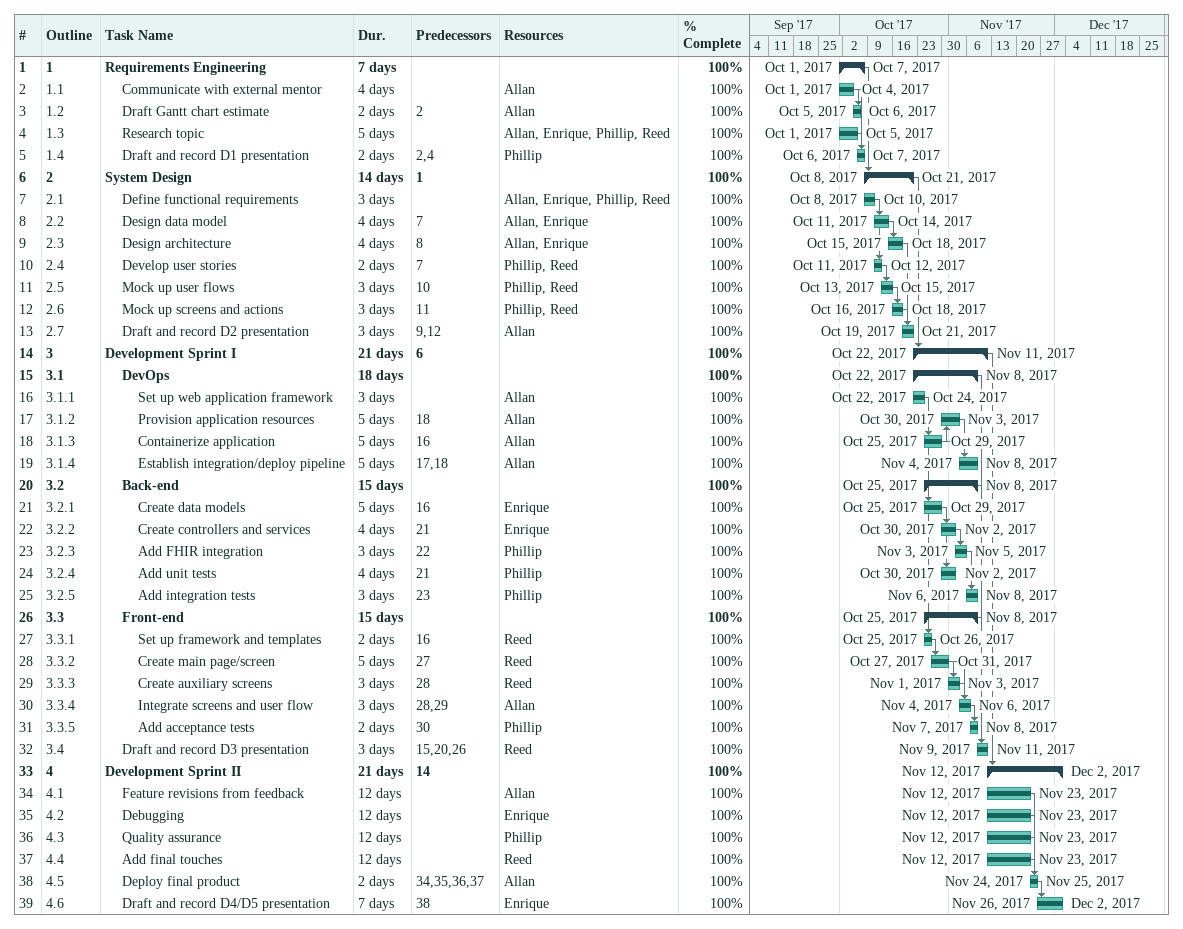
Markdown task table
| ID | WBS | Task | Duration | Start | Finish | Predecessors | Resources | % complete |
|---|---|---|---|---|---|---|---|---|
| 1 | 1 | **Requirements Engineering** | 7d | 2017-10-01 | 2017-10-07 |  |  | 100 |
| 2 | 1.1 | Communicate with external mentor | 4d | 2017-10-01 | 2017-10-04 |  | Allan | 100 |
| 3 | 1.2 | Draft Gantt chart estimate | 2d | 2017-10-05 | 2017-10-06 | 2 | Allan | 100 |
| 4 | 1.3 | Research topic | 5d | 2017-10-01 | 2017-10-05 |  | Allan, Enrique, Phillip, Reed | 100 |
| 5 | 1.4 | Draft and record D1 presentation | 2d | 2017-10-06 | 2017-10-07 | 2, 4 | Phillip | 100 |
| 6 | 2 | **System Design** | 14d | 2017-10-08 | 2017-10-21 | 1 |  | 100 |
| 7 | 2.1 | Define functional requirements | 3d | 2017-10-08 | 2017-10-10 |  | Allan, Enrique, Phillip, Reed | 100 |
| 8 | 2.2 | Design data model | 4d | 2017-10-11 | 2017-10-14 | 7 | Allan, Enrique | 100 |
| 9 | 2.3 | Design architecture | 4d | 2017-10-15 | 2017-10-18 | 8 | Allan, Enrique | 100 |
| 10 | 2.4 | Develop user stories | 2d | 2017-10-11 | 2017-10-12 | 7 | Phillip, Reed | 100 |
| 11 | 2.5 | Mock up user flows | 3d | 2017-10-13 | 2017-10-15 | 10 | Phillip, Reed | 100 |
| 12 | 2.6 | Mock up screens and actions | 3d | 2017-10-16 | 2017-10-18 | 11 | Phillip, Reed | 100 |
| 13 | 2.7 | Draft and record D2 presentation | 3d | 2017-10-19 | 2017-10-21 | 9, 12 | Allan | 100 |
| 14 | 3 | **Development Sprint I** | 21d | 2017-10-22 | 2017-11-11 | 6 |  | 100 |
| 15 | 3.1 | **DevOps** | 18d | 2017-10-22 | 2017-11-08 |  |  | 100 |
| 16 | 3.1.1 | Set up web application framework | 3d | 2017-10-22 | 2017-10-24 |  | Allan | 100 |
| 17 | 3.1.2 | Provision application resources | 5d | 2017-10-30 | 2017-11-03 | 18 | Allan | 100 |
| 18 | 3.1.3 | Containerize application | 5d | 2017-10-25 | 2017-10-29 | 16 | Allan | 100 |
| 19 | 3.1.4 | Establish integration/deploy pipeline | 5d | 2017-11-04 | 2017-11-08 | 17, 18 | Allan | 100 |
| 20 | 3.2 | **Back-end** | 15d | 2017-10-25 | 2017-11-08 |  |  | 100 |
| 21 | 3.2.1 | Create data models | 5d | 2017-10-25 | 2017-10-29 | 16 | Enrique | 100 |
| 22 | 3.2.2 | Create controllers and services | 4d | 2017-10-30 | 2017-11-02 | 21 | Enrique | 100 |
| 23 | 3.2.3 | Add FHIR integration | 3d | 2017-11-03 | 2017-11-05 | 22 | Phillip | 100 |
| 24 | 3.2.4 | Add unit tests | 4d | 2017-10-30 | 2017-11-02 | 21 | Phillip | 100 |
| 25 | 3.2.5 | Add integration tests | 3d | 2017-11-06 | 2017-11-08 | 23 | Phillip | 100 |
| 26 | 3.3 | **Front-end** | 15d | 2017-10-25 | 2017-11-08 |  |  | 100 |
| 27 | 3.3.1 | Set up framework and templates | 2d | 2017-10-25 | 2017-10-26 | 16 | Reed | 100 |
| 28 | 3.3.2 | Create main page/screen | 5d | 2017-10-27 | 2017-10-31 | 27 | Reed | 100 |
| 29 | 3.3.3 | Create auxiliary screens | 3d | 2017-11-01 | 2017-11-03 | 28 | Reed | 100 |
| 30 | 3.3.4 | Integrate screens and user flow | 3d | 2017-11-04 | 2017-11-06 | 28, 29 | Allan | 100 |
| 31 | 3.3.5 | Add acceptance tests | 2d | 2017-11-07 | 2017-11-08 | 30 | Phillip | 100 |
| 32 | 3.4 | Draft and record D3 presentation | 3d | 2017-11-09 | 2017-11-11 | 15, 20, 26 | Reed | 100 |
| 33 | 4 | **Development Sprint II** | 21d | 2017-11-12 | 2017-12-02 | 14 |  | 100 |
| 34 | 4.1 | Feature revisions from feedback | 12d | 2017-11-12 | 2017-11-23 |  | Allan | 100 |
| 35 | 4.2 | Debugging | 12d | 2017-11-12 | 2017-11-23 |  | Enrique | 100 |
| 36 | 4.3 | Quality assurance | 12d | 2017-11-12 | 2017-11-23 |  | Phillip | 100 |
| 37 | 4.4 | Add final touches | 12d | 2017-11-12 | 2017-11-23 |  | Reed | 100 |
| 38 | 4.5 | Deploy final product | 2d | 2017-11-24 | 2017-11-25 | 34, 35, 36, 37 | Allan | 100 |
| 39 | 4.6 | Draft and record D4/D5 presentation | 7d | 2017-11-26 | 2017-12-02 | 38 | Enrique | 100 |
